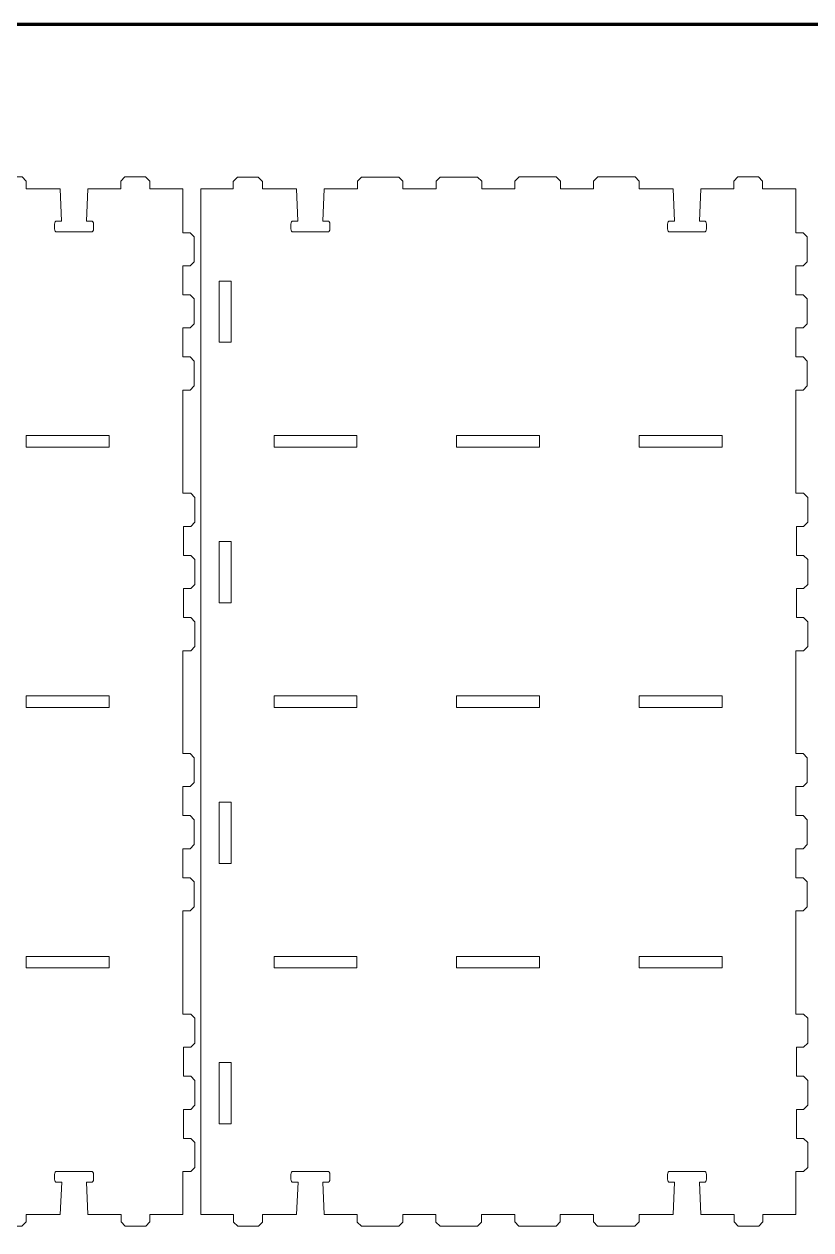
# Model space of a CAD drawing. Header units: inches. Extents: x -25 to 802, y -637 to 216.
# Drawn here: x 410 to 599.8, y -448.2 to -157.1 of the extents above; entities that cross this region are included whole.
import ezdxf

# ---------------------------------------------------------------- set-up
doc = ezdxf.new("R2010")
doc.units = ezdxf.units.IN
doc.header["$MEASUREMENT"] = 0
doc.layers.add('Layer 1', color=7, linetype='Continuous')

# ---------------------------------------------------------------- blocks, each defined once
blk = doc.blocks.new('block 54')
at = {"layer": 'Layer 1', "lineweight": 0}
for points in [[(309.13, -219.13), (312.03, -219.13), (312.03, -233.93), (309.13, -233.93), (309.13, -219.13)], [(342.37, -256.43), (342.37, -259.23), (322.37, -259.23), (322.37, -256.43), (342.37, -256.43)], [(386.44, -256.43), (386.44, -259.23), (366.43, -259.23), (366.43, -256.43), (386.44, -256.43)], [(430.5, -256.43), (430.5, -259.23), (410.49, -259.23), (410.49, -256.43), (430.5, -256.43)], [(309.13, -282.05), (312.03, -282.05), (312.03, -296.85), (309.13, -296.85), (309.13, -282.05)], [(342.37, -319.33), (342.37, -322.13), (322.37, -322.13), (322.37, -319.33), (342.37, -319.33)], [(386.44, -319.33), (386.44, -322.13), (366.43, -322.13), (366.43, -319.33), (386.44, -319.33)], [(430.5, -319.33), (430.5, -322.13), (410.49, -322.13), (410.49, -319.33), (430.5, -319.33)], [(309.13, -344.94), (312.03, -344.94), (312.03, -359.74), (309.13, -359.74), (309.13, -344.94)], [(342.37, -382.19), (342.37, -384.99), (322.37, -384.99), (322.37, -382.19), (342.37, -382.19)], [(386.44, -382.19), (386.44, -384.99), (366.43, -384.99), (366.43, -382.19), (386.44, -382.19)], [(430.5, -382.19), (430.5, -384.99), (410.49, -384.99), (410.49, -382.19), (430.5, -382.19)], [(309.13, -407.8), (312.03, -407.8), (312.03, -422.6), (309.13, -422.6), (309.13, -407.8)]]:
    blk.add_lwpolyline(points, dxfattribs=at)
blk.add_open_spline([(304.68, -196.86), (304.68, -196.86), (304.68, -444.54), (304.68, -444.54), (304.68, -444.54), (312.6, -444.54), (312.6, -444.54), (312.6, -444.54), (312.6, -446.38), (312.6, -446.38), (312.6, -446.38), (313.6, -447.38), (313.6, -447.38), (313.6, -447.38), (318.61, -447.38), (318.61, -447.38), (318.61, -447.38), (319.61, -446.38), (319.61, -446.38), (319.61, -446.38), (319.61, -444.54), (319.61, -444.54), (319.61, -444.54), (327.8, -444.54), (327.8, -444.54), (327.8, -444.54), (328.15, -436.75), (328.15, -436.75), (328.15, -436.75), (326.91, -436.75), (326.91, -436.75), (326.65, -436.75), (326.44, -436.41), (326.44, -435.99), (326.44, -435.99), (326.44, -434.87), (326.44, -434.87), (326.44, -434.45), (326.65, -434.11), (326.91, -434.11), (326.91, -434.11), (335.37, -434.11), (335.37, -434.11), (335.62, -434.11), (335.83, -434.45), (335.83, -434.87), (335.83, -434.87), (335.83, -435.99), (335.83, -435.99), (335.83, -436.41), (335.62, -436.75), (335.37, -436.75), (335.37, -436.75), (334.13, -436.75), (334.13, -436.75), (334.13, -436.75), (334.47, -444.54), (334.47, -444.54), (334.47, -444.54), (342.44, -444.54), (342.44, -444.54), (342.44, -444.54), (342.44, -446.38), (342.44, -446.38), (342.44, -446.38), (343.44, -447.38), (343.44, -447.38), (343.44, -447.38), (352.44, -447.38), (352.44, -447.38), (352.44, -447.38), (353.44, -446.38), (353.44, -446.38), (353.44, -446.38), (353.44, -444.54), (353.44, -444.54), (353.44, -444.54), (361.44, -444.54), (361.44, -444.54), (361.44, -444.54), (361.44, -446.38), (361.44, -446.38), (361.44, -446.38), (362.44, -447.38), (362.44, -447.38), (362.44, -447.38), (371.44, -447.38), (371.44, -447.38), (371.44, -447.38), (372.44, -446.38), (372.44, -446.38), (372.44, -446.38), (372.44, -444.54), (372.44, -444.54), (372.44, -444.54), (380.44, -444.54), (380.44, -444.54), (380.44, -444.54), (380.44, -446.32), (380.44, -446.32), (380.44, -446.32), (381.44, -447.32), (381.44, -447.32), (381.44, -447.32), (390.44, -447.32), (390.44, -447.32), (390.44, -447.32), (391.44, -446.32), (391.44, -446.32), (391.44, -446.32), (391.44, -444.54), (391.44, -444.54), (391.44, -444.54), (399.44, -444.54), (399.44, -444.54), (399.44, -444.54), (399.44, -446.32), (399.44, -446.32), (399.44, -446.32), (400.44, -447.32), (400.44, -447.32), (400.44, -447.32), (409.44, -447.32), (409.44, -447.32), (409.44, -447.32), (410.44, -446.32), (410.44, -446.32), (410.44, -446.32), (410.44, -444.54), (410.44, -444.54), (410.44, -444.54), (418.68, -444.54), (418.68, -444.54), (418.68, -444.54), (419.03, -436.75), (419.03, -436.75), (419.03, -436.75), (417.79, -436.75), (417.79, -436.75), (417.53, -436.75), (417.32, -436.41), (417.32, -435.99), (417.32, -435.99), (417.32, -434.87), (417.32, -434.87), (417.32, -434.45), (417.53, -434.11), (417.79, -434.11), (417.79, -434.11), (426.24, -434.11), (426.24, -434.11), (426.5, -434.11), (426.71, -434.45), (426.71, -434.87), (426.71, -434.87), (426.71, -435.99), (426.71, -435.99), (426.71, -436.41), (426.5, -436.75), (426.24, -436.75), (426.24, -436.75), (425.01, -436.75), (425.01, -436.75), (425.01, -436.75), (425.35, -444.54), (425.35, -444.54), (425.35, -444.54), (433.37, -444.54), (433.37, -444.54), (433.37, -444.54), (433.37, -446.32), (433.37, -446.32), (433.37, -446.32), (434.37, -447.32), (434.37, -447.32), (434.37, -447.32), (439.34, -447.32), (439.34, -447.32), (439.34, -447.32), (440.34, -446.32), (440.34, -446.32), (440.34, -446.32), (440.34, -444.54), (440.34, -444.54), (440.34, -444.54), (448.28, -444.54), (448.28, -444.54), (448.28, -444.54), (448.28, -434.14), (448.28, -434.14), (448.28, -434.14), (450.16, -434.14), (450.16, -434.14), (450.16, -434.14), (451.16, -433.14), (451.16, -433.14), (451.16, -433.14), (451.16, -427.14), (451.16, -427.14), (451.16, -427.14), (450.16, -426.14), (450.16, -426.14), (450.16, -426.14), (448.42, -426.14), (448.42, -426.14), (448.42, -426.14), (448.42, -419.14), (448.42, -419.14), (448.42, -419.14), (450.16, -419.14), (450.16, -419.14), (450.16, -419.14), (451.16, -418.14), (451.16, -418.14), (451.16, -418.14), (451.16, -412.14), (451.16, -412.14), (451.16, -412.14), (450.16, -411.14), (450.16, -411.14), (450.16, -411.14), (448.42, -411.14), (448.42, -411.14), (448.42, -411.14), (448.42, -404.14), (448.42, -404.14), (448.42, -404.14), (450.16, -404.14), (450.16, -404.14), (450.16, -404.14), (451.16, -403.14), (451.16, -403.14), (451.16, -403.14), (451.16, -397.14), (451.16, -397.14), (451.16, -397.14), (450.16, -396.14), (450.16, -396.14), (450.16, -396.14), (448.28, -396.14), (448.28, -396.14), (448.28, -396.14), (448.28, -371.22), (448.28, -371.22), (448.28, -371.22), (450.02, -371.22), (450.02, -371.22), (450.02, -371.22), (451.02, -370.22), (451.02, -370.22), (451.02, -370.22), (451.02, -364.22), (451.02, -364.22), (451.02, -364.22), (450.02, -363.22), (450.02, -363.22), (450.02, -363.22), (448.28, -363.22), (448.28, -363.22), (448.28, -363.22), (448.28, -356.22), (448.28, -356.22), (448.28, -356.22), (450.02, -356.22), (450.02, -356.22), (450.02, -356.22), (451.02, -355.22), (451.02, -355.22), (451.02, -355.22), (451.02, -349.22), (451.02, -349.22), (451.02, -349.22), (450.02, -348.22), (450.02, -348.22), (450.02, -348.22), (448.28, -348.22), (448.28, -348.22), (448.28, -348.22), (448.28, -341.22), (448.28, -341.22), (448.28, -341.22), (450.02, -341.22), (450.02, -341.22), (450.02, -341.22), (451.02, -340.22), (451.02, -340.22), (451.02, -340.22), (451.02, -334.22), (451.02, -334.22), (451.02, -334.22), (450.02, -333.22), (450.02, -333.22), (450.02, -333.22), (448.28, -333.22), (448.28, -333.22), (448.28, -333.22), (448.28, -308.39), (448.28, -308.39), (448.28, -308.39), (450.16, -308.39), (450.16, -308.39), (450.16, -308.39), (451.16, -307.39), (451.16, -307.39), (451.16, -307.39), (451.16, -301.39), (451.16, -301.39), (451.16, -301.39), (450.16, -300.39), (450.16, -300.39), (450.16, -300.39), (448.42, -300.39), (448.42, -300.39), (448.42, -300.39), (448.42, -293.39), (448.42, -293.39), (448.42, -293.39), (450.16, -293.39), (450.16, -293.39), (450.16, -293.39), (451.16, -292.39), (451.16, -292.39), (451.16, -292.39), (451.16, -286.39), (451.16, -286.39), (451.16, -286.39), (450.16, -285.39), (450.16, -285.39), (450.16, -285.39), (448.42, -285.39), (448.42, -285.39), (448.42, -285.39), (448.42, -278.39), (448.42, -278.39), (448.42, -278.39), (450.16, -278.39), (450.16, -278.39), (450.16, -278.39), (451.16, -277.39), (451.16, -277.39), (451.16, -277.39), (451.16, -271.39), (451.16, -271.39), (451.16, -271.39), (450.16, -270.39), (450.16, -270.39), (450.16, -270.39), (448.28, -270.39), (448.28, -270.39), (448.28, -270.39), (448.28, -245.47), (448.28, -245.47), (448.28, -245.47), (450.02, -245.47), (450.02, -245.47), (450.02, -245.47), (451.02, -244.47), (451.02, -244.47), (451.02, -244.47), (451.02, -238.47), (451.02, -238.47), (451.02, -238.47), (450.02, -237.47), (450.02, -237.47), (450.02, -237.47), (448.28, -237.47), (448.28, -237.47), (448.28, -237.47), (448.28, -230.47), (448.28, -230.47), (448.28, -230.47), (450.02, -230.47), (450.02, -230.47), (450.02, -230.47), (451.02, -229.47), (451.02, -229.47), (451.02, -229.47), (451.02, -223.47), (451.02, -223.47), (451.02, -223.47), (450.02, -222.47), (450.02, -222.47), (450.02, -222.47), (448.28, -222.47), (448.28, -222.47), (448.28, -222.47), (448.28, -215.47), (448.28, -215.47), (448.28, -215.47), (450.02, -215.47), (450.02, -215.47), (450.02, -215.47), (451.02, -214.47), (451.02, -214.47), (451.02, -214.47), (451.02, -208.47), (451.02, -208.47), (451.02, -208.47), (450.02, -207.47), (450.02, -207.47), (450.02, -207.47), (448.28, -207.47), (448.28, -207.47), (448.28, -207.47), (448.28, -196.86), (448.28, -196.86), (448.28, -196.86), (440.27, -196.86), (440.27, -196.86), (440.27, -196.86), (440.27, -195), (440.27, -195), (440.27, -195), (439.27, -194), (439.27, -194), (439.27, -194), (434.3, -194), (434.3, -194), (434.3, -194), (433.3, -195), (433.3, -195), (433.3, -195), (433.3, -196.86), (433.3, -196.86), (433.3, -196.86), (425.35, -196.86), (425.35, -196.86), (425.35, -196.86), (425, -204.66), (425, -204.66), (425, -204.66), (426.24, -204.66), (426.24, -204.66), (426.5, -204.66), (426.71, -204.99), (426.71, -205.41), (426.71, -205.41), (426.71, -206.53), (426.71, -206.53), (426.71, -206.95), (426.5, -207.29), (426.24, -207.29), (426.24, -207.29), (417.79, -207.29), (417.79, -207.29), (417.53, -207.29), (417.32, -206.95), (417.32, -206.53), (417.32, -206.53), (417.32, -205.41), (417.32, -205.41), (417.32, -204.99), (417.53, -204.66), (417.79, -204.66), (417.79, -204.66), (419.02, -204.66), (419.02, -204.66), (419.02, -204.66), (418.68, -196.86), (418.68, -196.86), (418.68, -196.86), (410.48, -196.86), (410.48, -196.86), (410.48, -196.86), (410.48, -195), (410.48, -195), (410.48, -195), (409.48, -194), (409.48, -194), (409.48, -194), (400.48, -194), (400.48, -194), (400.48, -194), (399.48, -195), (399.48, -195), (399.48, -195), (399.48, -196.86), (399.48, -196.86), (399.48, -196.86), (391.48, -196.86), (391.48, -196.86), (391.48, -196.86), (391.48, -195), (391.48, -195), (391.48, -195), (390.48, -194), (390.48, -194), (390.48, -194), (381.48, -194), (381.48, -194), (381.48, -194), (380.48, -195), (380.48, -195), (380.48, -195), (380.48, -196.86), (380.48, -196.86), (380.48, -196.86), (372.48, -196.86), (372.48, -196.86), (372.48, -196.86), (372.48, -195.06), (372.48, -195.06), (372.48, -195.06), (371.48, -194.06), (371.48, -194.06), (371.48, -194.06), (362.48, -194.06), (362.48, -194.06), (362.48, -194.06), (361.48, -195.06), (361.48, -195.06), (361.48, -195.06), (361.48, -196.86), (361.48, -196.86), (361.48, -196.86), (353.48, -196.86), (353.48, -196.86), (353.48, -196.86), (353.48, -195.06), (353.48, -195.06), (353.48, -195.06), (352.48, -194.06), (352.48, -194.06), (352.48, -194.06), (343.48, -194.06), (343.48, -194.06), (343.48, -194.06), (342.48, -195.06), (342.48, -195.06), (342.48, -195.06), (342.48, -196.86), (342.48, -196.86), (342.48, -196.86), (334.47, -196.86), (334.47, -196.86), (334.47, -196.86), (334.12, -204.66), (334.12, -204.66), (334.12, -204.66), (335.37, -204.66), (335.37, -204.66), (335.62, -204.66), (335.83, -204.99), (335.83, -205.41), (335.83, -205.41), (335.83, -206.53), (335.83, -206.53), (335.83, -206.95), (335.62, -207.29), (335.37, -207.29), (335.37, -207.29), (326.91, -207.29), (326.91, -207.29), (326.65, -207.29), (326.44, -206.95), (326.44, -206.53), (326.44, -206.53), (326.44, -205.41), (326.44, -205.41), (326.44, -204.99), (326.65, -204.66), (326.91, -204.66), (326.91, -204.66), (328.14, -204.66), (328.14, -204.66), (328.14, -204.66), (327.8, -196.86), (327.8, -196.86), (327.8, -196.86), (319.54, -196.86), (319.54, -196.86), (319.54, -196.86), (319.54, -195.07), (319.54, -195.07), (319.54, -195.07), (318.54, -194.07), (318.54, -194.07), (318.54, -194.07), (313.53, -194.07), (313.53, -194.07), (313.53, -194.07), (312.53, -195.07), (312.53, -195.07), (312.53, -195.07), (312.53, -196.86), (312.53, -196.86), (312.53, -196.86), (304.68, -196.86), (304.68, -196.86)], degree=3, knots=[0, 0, 0, 0, 1, 1, 1, 2, 2, 2, 3, 3, 3, 4, 4, 4, 5, 5, 5, 6, 6, 6, 7, 7, 7, 8, 8, 8, 9, 9, 9, 10, 10, 10, 11, 11, 11, 12, 12, 12, 13, 13, 13, 14, 14, 14, 15, 15, 15, 16, 16, 16, 17, 17, 17, 18, 18, 18, 19, 19, 19, 20, 20, 20, 21, 21, 21, 22, 22, 22, 23, 23, 23, 24, 24, 24, 25, 25, 25, 26, 26, 26, 27, 27, 27, 28, 28, 28, 29, 29, 29, 30, 30, 30, 31, 31, 31, 32, 32, 32, 33, 33, 33, 34, 34, 34, 35, 35, 35, 36, 36, 36, 37, 37, 37, 38, 38, 38, 39, 39, 39, 40, 40, 40, 41, 41, 41, 42, 42, 42, 43, 43, 43, 44, 44, 44, 45, 45, 45, 46, 46, 46, 47, 47, 47, 48, 48, 48, 49, 49, 49, 50, 50, 50, 51, 51, 51, 52, 52, 52, 53, 53, 53, 54, 54, 54, 55, 55, 55, 56, 56, 56, 57, 57, 57, 58, 58, 58, 59, 59, 59, 60, 60, 60, 61, 61, 61, 62, 62, 62, 63, 63, 63, 64, 64, 64, 65, 65, 65, 66, 66, 66, 67, 67, 67, 68, 68, 68, 69, 69, 69, 70, 70, 70, 71, 71, 71, 72, 72, 72, 73, 73, 73, 74, 74, 74, 75, 75, 75, 76, 76, 76, 77, 77, 77, 78, 78, 78, 79, 79, 79, 80, 80, 80, 81, 81, 81, 82, 82, 82, 83, 83, 83, 84, 84, 84, 85, 85, 85, 86, 86, 86, 87, 87, 87, 88, 88, 88, 89, 89, 89, 90, 90, 90, 91, 91, 91, 92, 92, 92, 93, 93, 93, 94, 94, 94, 95, 95, 95, 96, 96, 96, 97, 97, 97, 98, 98, 98, 99, 99, 99, 100, 100, 100, 101, 101, 101, 102, 102, 102, 103, 103, 103, 104, 104, 104, 105, 105, 105, 106, 106, 106, 107, 107, 107, 108, 108, 108, 109, 109, 109, 110, 110, 110, 111, 111, 111, 112, 112, 112, 113, 113, 113, 114, 114, 114, 115, 115, 115, 116, 116, 116, 117, 117, 117, 118, 118, 118, 119, 119, 119, 120, 120, 120, 121, 121, 121, 122, 122, 122, 123, 123, 123, 124, 124, 124, 125, 125, 125, 126, 126, 126, 127, 127, 127, 128, 128, 128, 129, 129, 129, 130, 130, 130, 131, 131, 131, 132, 132, 132, 133, 133, 133, 134, 134, 134, 135, 135, 135, 136, 136, 136, 137, 137, 137, 138, 138, 138, 139, 139, 139, 140, 140, 140, 141, 141, 141, 142, 142, 142, 143, 143, 143, 144, 144, 144, 145, 145, 145, 146, 146, 146, 147, 147, 147, 148, 148, 148, 149, 149, 149, 150, 150, 150, 151, 151, 151, 152, 152, 152, 153, 153, 153, 154, 154, 154, 155, 155, 155, 156, 156, 156, 157, 157, 157, 158, 158, 158, 159, 159, 159, 160, 160, 160, 161, 161, 161, 162, 162, 162, 163, 163, 163, 164, 164, 164, 165, 165, 165, 166, 166, 166, 167, 167, 167, 168, 168, 168, 169, 169, 169, 170, 170, 170, 171, 171, 171, 172, 172, 172, 173, 173, 173, 174, 174, 174, 175, 175, 175, 176, 176, 176, 177, 177, 177, 178, 178, 178, 179, 179, 179, 180, 180, 180, 181, 181, 181, 182, 182, 182, 183, 183, 183, 184, 184, 184, 185, 185, 185, 186, 186, 186, 187, 187, 187, 188, 188, 188, 189, 189, 189, 190, 190, 190, 191, 191, 191, 192, 192, 192, 193, 193, 193, 194, 194, 194, 195, 195, 195, 196, 196, 196, 196], dxfattribs=at)
blk = doc.blocks.new('block 55')
at = {"layer": 'Layer 1', "lineweight": 0}
for points in [[(457.04, -219.13), (459.94, -219.13), (459.94, -233.93), (457.04, -233.93), (457.04, -219.13)], [(490.29, -256.43), (490.29, -259.23), (470.28, -259.23), (470.28, -256.43), (490.29, -256.43)], [(534.35, -256.43), (534.35, -259.23), (514.34, -259.23), (514.34, -256.43), (534.35, -256.43)], [(578.41, -256.43), (578.41, -259.23), (558.4, -259.23), (558.4, -256.43), (578.41, -256.43)], [(457.04, -282.05), (459.94, -282.05), (459.94, -296.85), (457.04, -296.85), (457.04, -282.05)], [(490.29, -319.33), (490.29, -322.13), (470.28, -322.13), (470.28, -319.33), (490.29, -319.33)], [(534.35, -319.33), (534.35, -322.13), (514.34, -322.13), (514.34, -319.33), (534.35, -319.33)], [(578.41, -319.33), (578.41, -322.13), (558.4, -322.13), (558.4, -319.33), (578.41, -319.33)], [(457.04, -344.94), (459.94, -344.94), (459.94, -359.74), (457.04, -359.74), (457.04, -344.94)], [(490.29, -382.19), (490.29, -384.99), (470.28, -384.99), (470.28, -382.19), (490.29, -382.19)], [(534.35, -382.19), (534.35, -384.99), (514.34, -384.99), (514.34, -382.19), (534.35, -382.19)], [(578.41, -382.19), (578.41, -384.99), (558.4, -384.99), (558.4, -382.19), (578.41, -382.19)], [(457.04, -407.8), (459.94, -407.8), (459.94, -422.6), (457.04, -422.6), (457.04, -407.8)]]:
    blk.add_lwpolyline(points, dxfattribs=at)
blk.add_open_spline([(452.59, -196.86), (452.59, -196.86), (452.59, -444.54), (452.59, -444.54), (452.59, -444.54), (460.51, -444.54), (460.51, -444.54), (460.51, -444.54), (460.51, -446.38), (460.51, -446.38), (460.51, -446.38), (461.51, -447.38), (461.51, -447.38), (461.51, -447.38), (466.52, -447.38), (466.52, -447.38), (466.52, -447.38), (467.52, -446.38), (467.52, -446.38), (467.52, -446.38), (467.52, -444.54), (467.52, -444.54), (467.52, -444.54), (475.71, -444.54), (475.71, -444.54), (475.71, -444.54), (476.07, -436.75), (476.07, -436.75), (476.07, -436.75), (474.82, -436.75), (474.82, -436.75), (474.56, -436.75), (474.35, -436.41), (474.35, -435.99), (474.35, -435.99), (474.35, -434.87), (474.35, -434.87), (474.35, -434.45), (474.56, -434.11), (474.82, -434.11), (474.82, -434.11), (483.28, -434.11), (483.28, -434.11), (483.54, -434.11), (483.75, -434.45), (483.75, -434.87), (483.75, -434.87), (483.75, -435.99), (483.75, -435.99), (483.75, -436.41), (483.54, -436.75), (483.28, -436.75), (483.28, -436.75), (482.04, -436.75), (482.04, -436.75), (482.04, -436.75), (482.39, -444.54), (482.39, -444.54), (482.39, -444.54), (490.35, -444.54), (490.35, -444.54), (490.35, -444.54), (490.35, -446.38), (490.35, -446.38), (490.35, -446.38), (491.35, -447.38), (491.35, -447.38), (491.35, -447.38), (500.35, -447.38), (500.35, -447.38), (500.35, -447.38), (501.35, -446.38), (501.35, -446.38), (501.35, -446.38), (501.35, -444.54), (501.35, -444.54), (501.35, -444.54), (509.35, -444.54), (509.35, -444.54), (509.35, -444.54), (509.35, -446.38), (509.35, -446.38), (509.35, -446.38), (510.35, -447.38), (510.35, -447.38), (510.35, -447.38), (519.35, -447.38), (519.35, -447.38), (519.35, -447.38), (520.35, -446.38), (520.35, -446.38), (520.35, -446.38), (520.35, -444.54), (520.35, -444.54), (520.35, -444.54), (528.35, -444.54), (528.35, -444.54), (528.35, -444.54), (528.35, -446.32), (528.35, -446.32), (528.35, -446.32), (529.35, -447.32), (529.35, -447.32), (529.35, -447.32), (538.35, -447.32), (538.35, -447.32), (538.35, -447.32), (539.35, -446.32), (539.35, -446.32), (539.35, -446.32), (539.35, -444.54), (539.35, -444.54), (539.35, -444.54), (547.35, -444.54), (547.35, -444.54), (547.35, -444.54), (547.35, -446.32), (547.35, -446.32), (547.35, -446.32), (548.35, -447.32), (548.35, -447.32), (548.35, -447.32), (557.35, -447.32), (557.35, -447.32), (557.35, -447.32), (558.35, -446.32), (558.35, -446.32), (558.35, -446.32), (558.35, -444.54), (558.35, -444.54), (558.35, -444.54), (566.59, -444.54), (566.59, -444.54), (566.59, -444.54), (566.94, -436.75), (566.94, -436.75), (566.94, -436.75), (565.7, -436.75), (565.7, -436.75), (565.44, -436.75), (565.23, -436.41), (565.23, -435.99), (565.23, -435.99), (565.23, -434.87), (565.23, -434.87), (565.23, -434.45), (565.44, -434.11), (565.7, -434.11), (565.7, -434.11), (574.15, -434.11), (574.15, -434.11), (574.41, -434.11), (574.62, -434.45), (574.62, -434.87), (574.62, -434.87), (574.62, -435.99), (574.62, -435.99), (574.62, -436.41), (574.41, -436.75), (574.15, -436.75), (574.15, -436.75), (572.92, -436.75), (572.92, -436.75), (572.92, -436.75), (573.26, -444.54), (573.26, -444.54), (573.26, -444.54), (581.28, -444.54), (581.28, -444.54), (581.28, -444.54), (581.28, -446.32), (581.28, -446.32), (581.28, -446.32), (582.28, -447.32), (582.28, -447.32), (582.28, -447.32), (587.25, -447.32), (587.25, -447.32), (587.25, -447.32), (588.25, -446.32), (588.25, -446.32), (588.25, -446.32), (588.25, -444.54), (588.25, -444.54), (588.25, -444.54), (596.19, -444.54), (596.19, -444.54), (596.19, -444.54), (596.19, -434.14), (596.19, -434.14), (596.19, -434.14), (598.07, -434.14), (598.07, -434.14), (598.07, -434.14), (599.07, -433.14), (599.07, -433.14), (599.07, -433.14), (599.07, -427.14), (599.07, -427.14), (599.07, -427.14), (598.07, -426.14), (598.07, -426.14), (598.07, -426.14), (596.33, -426.14), (596.33, -426.14), (596.33, -426.14), (596.33, -419.14), (596.33, -419.14), (596.33, -419.14), (598.07, -419.14), (598.07, -419.14), (598.07, -419.14), (599.07, -418.14), (599.07, -418.14), (599.07, -418.14), (599.07, -412.14), (599.07, -412.14), (599.07, -412.14), (598.07, -411.14), (598.07, -411.14), (598.07, -411.14), (596.33, -411.14), (596.33, -411.14), (596.33, -411.14), (596.33, -404.14), (596.33, -404.14), (596.33, -404.14), (598.07, -404.14), (598.07, -404.14), (598.07, -404.14), (599.07, -403.14), (599.07, -403.14), (599.07, -403.14), (599.07, -397.14), (599.07, -397.14), (599.07, -397.14), (598.07, -396.14), (598.07, -396.14), (598.07, -396.14), (596.19, -396.14), (596.19, -396.14), (596.19, -396.14), (596.19, -371.22), (596.19, -371.22), (596.19, -371.22), (597.93, -371.22), (597.93, -371.22), (597.93, -371.22), (598.93, -370.22), (598.93, -370.22), (598.93, -370.22), (598.93, -364.22), (598.93, -364.22), (598.93, -364.22), (597.93, -363.22), (597.93, -363.22), (597.93, -363.22), (596.19, -363.22), (596.19, -363.22), (596.19, -363.22), (596.19, -356.22), (596.19, -356.22), (596.19, -356.22), (597.93, -356.22), (597.93, -356.22), (597.93, -356.22), (598.93, -355.22), (598.93, -355.22), (598.93, -355.22), (598.93, -349.22), (598.93, -349.22), (598.93, -349.22), (597.93, -348.22), (597.93, -348.22), (597.93, -348.22), (596.19, -348.22), (596.19, -348.22), (596.19, -348.22), (596.19, -341.22), (596.19, -341.22), (596.19, -341.22), (597.93, -341.22), (597.93, -341.22), (597.93, -341.22), (598.93, -340.22), (598.93, -340.22), (598.93, -340.22), (598.93, -334.22), (598.93, -334.22), (598.93, -334.22), (597.93, -333.22), (597.93, -333.22), (597.93, -333.22), (596.19, -333.22), (596.19, -333.22), (596.19, -333.22), (596.19, -308.39), (596.19, -308.39), (596.19, -308.39), (598.07, -308.39), (598.07, -308.39), (598.07, -308.39), (599.07, -307.39), (599.07, -307.39), (599.07, -307.39), (599.07, -301.39), (599.07, -301.39), (599.07, -301.39), (598.07, -300.39), (598.07, -300.39), (598.07, -300.39), (596.33, -300.39), (596.33, -300.39), (596.33, -300.39), (596.33, -293.39), (596.33, -293.39), (596.33, -293.39), (598.07, -293.39), (598.07, -293.39), (598.07, -293.39), (599.07, -292.39), (599.07, -292.39), (599.07, -292.39), (599.07, -286.39), (599.07, -286.39), (599.07, -286.39), (598.07, -285.39), (598.07, -285.39), (598.07, -285.39), (596.33, -285.39), (596.33, -285.39), (596.33, -285.39), (596.33, -278.39), (596.33, -278.39), (596.33, -278.39), (598.07, -278.39), (598.07, -278.39), (598.07, -278.39), (599.07, -277.39), (599.07, -277.39), (599.07, -277.39), (599.07, -271.39), (599.07, -271.39), (599.07, -271.39), (598.07, -270.39), (598.07, -270.39), (598.07, -270.39), (596.19, -270.39), (596.19, -270.39), (596.19, -270.39), (596.19, -245.47), (596.19, -245.47), (596.19, -245.47), (597.93, -245.47), (597.93, -245.47), (597.93, -245.47), (598.93, -244.47), (598.93, -244.47), (598.93, -244.47), (598.93, -238.47), (598.93, -238.47), (598.93, -238.47), (597.93, -237.47), (597.93, -237.47), (597.93, -237.47), (596.19, -237.47), (596.19, -237.47), (596.19, -237.47), (596.19, -230.47), (596.19, -230.47), (596.19, -230.47), (597.93, -230.47), (597.93, -230.47), (597.93, -230.47), (598.93, -229.47), (598.93, -229.47), (598.93, -229.47), (598.93, -223.47), (598.93, -223.47), (598.93, -223.47), (597.93, -222.47), (597.93, -222.47), (597.93, -222.47), (596.19, -222.47), (596.19, -222.47), (596.19, -222.47), (596.19, -215.47), (596.19, -215.47), (596.19, -215.47), (597.93, -215.47), (597.93, -215.47), (597.93, -215.47), (598.93, -214.47), (598.93, -214.47), (598.93, -214.47), (598.93, -208.47), (598.93, -208.47), (598.93, -208.47), (597.93, -207.47), (597.93, -207.47), (597.93, -207.47), (596.19, -207.47), (596.19, -207.47), (596.19, -207.47), (596.19, -196.86), (596.19, -196.86), (596.19, -196.86), (588.18, -196.86), (588.18, -196.86), (588.18, -196.86), (588.18, -195), (588.18, -195), (588.18, -195), (587.18, -194), (587.18, -194), (587.18, -194), (582.21, -194), (582.21, -194), (582.21, -194), (581.21, -195), (581.21, -195), (581.21, -195), (581.21, -196.86), (581.21, -196.86), (581.21, -196.86), (573.26, -196.86), (573.26, -196.86), (573.26, -196.86), (572.91, -204.66), (572.91, -204.66), (572.91, -204.66), (574.15, -204.66), (574.15, -204.66), (574.41, -204.66), (574.62, -204.99), (574.62, -205.41), (574.62, -205.41), (574.62, -206.53), (574.62, -206.53), (574.62, -206.95), (574.41, -207.29), (574.15, -207.29), (574.15, -207.29), (565.7, -207.29), (565.7, -207.29), (565.44, -207.29), (565.23, -206.95), (565.23, -206.53), (565.23, -206.53), (565.23, -205.41), (565.23, -205.41), (565.23, -204.99), (565.44, -204.66), (565.7, -204.66), (565.7, -204.66), (566.93, -204.66), (566.93, -204.66), (566.93, -204.66), (566.59, -196.86), (566.59, -196.86), (566.59, -196.86), (558.39, -196.86), (558.39, -196.86), (558.39, -196.86), (558.39, -195), (558.39, -195), (558.39, -195), (557.39, -194), (557.39, -194), (557.39, -194), (548.39, -194), (548.39, -194), (548.39, -194), (547.39, -195), (547.39, -195), (547.39, -195), (547.39, -196.86), (547.39, -196.86), (547.39, -196.86), (539.39, -196.86), (539.39, -196.86), (539.39, -196.86), (539.39, -195), (539.39, -195), (539.39, -195), (538.39, -194), (538.39, -194), (538.39, -194), (529.39, -194), (529.39, -194), (529.39, -194), (528.39, -195), (528.39, -195), (528.39, -195), (528.39, -196.86), (528.39, -196.86), (528.39, -196.86), (520.39, -196.86), (520.39, -196.86), (520.39, -196.86), (520.39, -195.06), (520.39, -195.06), (520.39, -195.06), (519.39, -194.06), (519.39, -194.06), (519.39, -194.06), (510.39, -194.06), (510.39, -194.06), (510.39, -194.06), (509.39, -195.06), (509.39, -195.06), (509.39, -195.06), (509.39, -196.86), (509.39, -196.86), (509.39, -196.86), (501.39, -196.86), (501.39, -196.86), (501.39, -196.86), (501.39, -195.06), (501.39, -195.06), (501.39, -195.06), (500.39, -194.06), (500.39, -194.06), (500.39, -194.06), (491.39, -194.06), (491.39, -194.06), (491.39, -194.06), (490.39, -195.06), (490.39, -195.06), (490.39, -195.06), (490.39, -196.86), (490.39, -196.86), (490.39, -196.86), (482.38, -196.86), (482.38, -196.86), (482.38, -196.86), (482.03, -204.66), (482.03, -204.66), (482.03, -204.66), (483.28, -204.66), (483.28, -204.66), (483.54, -204.66), (483.75, -204.99), (483.75, -205.41), (483.75, -205.41), (483.75, -206.53), (483.75, -206.53), (483.75, -206.95), (483.54, -207.29), (483.28, -207.29), (483.28, -207.29), (474.82, -207.29), (474.82, -207.29), (474.56, -207.29), (474.35, -206.95), (474.35, -206.53), (474.35, -206.53), (474.35, -205.41), (474.35, -205.41), (474.35, -204.99), (474.56, -204.66), (474.82, -204.66), (474.82, -204.66), (476.05, -204.66), (476.05, -204.66), (476.05, -204.66), (475.71, -196.86), (475.71, -196.86), (475.71, -196.86), (467.46, -196.86), (467.46, -196.86), (467.46, -196.86), (467.46, -195.07), (467.46, -195.07), (467.46, -195.07), (466.46, -194.07), (466.46, -194.07), (466.46, -194.07), (461.44, -194.07), (461.44, -194.07), (461.44, -194.07), (460.44, -195.07), (460.44, -195.07), (460.44, -195.07), (460.44, -196.86), (460.44, -196.86), (460.44, -196.86), (452.59, -196.86), (452.59, -196.86)], degree=3, knots=[0, 0, 0, 0, 1, 1, 1, 2, 2, 2, 3, 3, 3, 4, 4, 4, 5, 5, 5, 6, 6, 6, 7, 7, 7, 8, 8, 8, 9, 9, 9, 10, 10, 10, 11, 11, 11, 12, 12, 12, 13, 13, 13, 14, 14, 14, 15, 15, 15, 16, 16, 16, 17, 17, 17, 18, 18, 18, 19, 19, 19, 20, 20, 20, 21, 21, 21, 22, 22, 22, 23, 23, 23, 24, 24, 24, 25, 25, 25, 26, 26, 26, 27, 27, 27, 28, 28, 28, 29, 29, 29, 30, 30, 30, 31, 31, 31, 32, 32, 32, 33, 33, 33, 34, 34, 34, 35, 35, 35, 36, 36, 36, 37, 37, 37, 38, 38, 38, 39, 39, 39, 40, 40, 40, 41, 41, 41, 42, 42, 42, 43, 43, 43, 44, 44, 44, 45, 45, 45, 46, 46, 46, 47, 47, 47, 48, 48, 48, 49, 49, 49, 50, 50, 50, 51, 51, 51, 52, 52, 52, 53, 53, 53, 54, 54, 54, 55, 55, 55, 56, 56, 56, 57, 57, 57, 58, 58, 58, 59, 59, 59, 60, 60, 60, 61, 61, 61, 62, 62, 62, 63, 63, 63, 64, 64, 64, 65, 65, 65, 66, 66, 66, 67, 67, 67, 68, 68, 68, 69, 69, 69, 70, 70, 70, 71, 71, 71, 72, 72, 72, 73, 73, 73, 74, 74, 74, 75, 75, 75, 76, 76, 76, 77, 77, 77, 78, 78, 78, 79, 79, 79, 80, 80, 80, 81, 81, 81, 82, 82, 82, 83, 83, 83, 84, 84, 84, 85, 85, 85, 86, 86, 86, 87, 87, 87, 88, 88, 88, 89, 89, 89, 90, 90, 90, 91, 91, 91, 92, 92, 92, 93, 93, 93, 94, 94, 94, 95, 95, 95, 96, 96, 96, 97, 97, 97, 98, 98, 98, 99, 99, 99, 100, 100, 100, 101, 101, 101, 102, 102, 102, 103, 103, 103, 104, 104, 104, 105, 105, 105, 106, 106, 106, 107, 107, 107, 108, 108, 108, 109, 109, 109, 110, 110, 110, 111, 111, 111, 112, 112, 112, 113, 113, 113, 114, 114, 114, 115, 115, 115, 116, 116, 116, 117, 117, 117, 118, 118, 118, 119, 119, 119, 120, 120, 120, 121, 121, 121, 122, 122, 122, 123, 123, 123, 124, 124, 124, 125, 125, 125, 126, 126, 126, 127, 127, 127, 128, 128, 128, 129, 129, 129, 130, 130, 130, 131, 131, 131, 132, 132, 132, 133, 133, 133, 134, 134, 134, 135, 135, 135, 136, 136, 136, 137, 137, 137, 138, 138, 138, 139, 139, 139, 140, 140, 140, 141, 141, 141, 142, 142, 142, 143, 143, 143, 144, 144, 144, 145, 145, 145, 146, 146, 146, 147, 147, 147, 148, 148, 148, 149, 149, 149, 150, 150, 150, 151, 151, 151, 152, 152, 152, 153, 153, 153, 154, 154, 154, 155, 155, 155, 156, 156, 156, 157, 157, 157, 158, 158, 158, 159, 159, 159, 160, 160, 160, 161, 161, 161, 162, 162, 162, 163, 163, 163, 164, 164, 164, 165, 165, 165, 166, 166, 166, 167, 167, 167, 168, 168, 168, 169, 169, 169, 170, 170, 170, 171, 171, 171, 172, 172, 172, 173, 173, 173, 174, 174, 174, 175, 175, 175, 176, 176, 176, 177, 177, 177, 178, 178, 178, 179, 179, 179, 180, 180, 180, 181, 181, 181, 182, 182, 182, 183, 183, 183, 184, 184, 184, 185, 185, 185, 186, 186, 186, 187, 187, 187, 188, 188, 188, 189, 189, 189, 190, 190, 190, 191, 191, 191, 192, 192, 192, 193, 193, 193, 194, 194, 194, 195, 195, 195, 196, 196, 196, 196], dxfattribs=at)

msp = doc.modelspace()

# ---------------------------------------------------------------- linework, layer by layer
at = {"layer": 'Layer 1', "color": 142, "lineweight": 106, "true_color": 0x009ee3}
msp.add_lwpolyline([(801.76, -637.09), (-16.02, -637.09), (-16.02, -157.1), (801.76, -157.1), (801.76, -637.09)], dxfattribs=at)

# ---------------------------------------------------------------- block references
at = {"layer": 'Layer 1'}
for name in ['block 54', 'block 55']:
    msp.add_blockref(name, (0, 0), dxfattribs=at)

doc.saveas('drawing.dxf')
